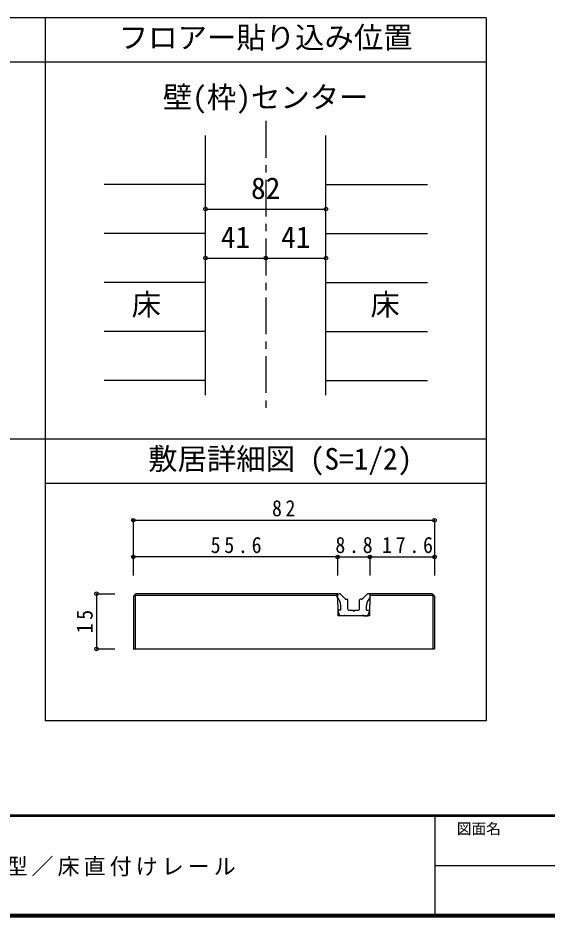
# Model space of a CAD drawing. Units: millimetres at full size, sheet at 1:5, with parts at other scales. Extents: x -973 to 977, y -718 to 696.
# Drawn here: x -282 to 78, y -701 to -90 of the extents above; entities that cross this region are included whole.
import ezdxf
from ezdxf.enums import TextEntityAlignment as Align

# ---------------------------------------------------------------- set-up
doc = ezdxf.new("R2010")
doc.units = ezdxf.units.MM
doc.header["$LTSCALE"] = 5
doc.header["$PDMODE"] = 32
doc.header["$PDSIZE"] = 2.5
doc.linetypes.add('CHAIN1', pattern=[8, 5, -1, 1, -1])
for name, color, linetype in [('0-1_通り芯', 4, 'CHAIN1'), ('0-3_仕上げ', 2, 'Continuous'), ('0-4_枠', 3, 'Continuous'), ('0-A_文字', 7, 'Continuous'), ('0-B_寸法', 7, 'Continuous'), ('1-4_枠', 3, 'Continuous'), ('1-7_金物', 7, 'Continuous'), ('1-B_寸法', 7, 'Continuous'), ('F-1_枠', 6, 'Continuous'), ('F-A_文字', 7, 'Continuous')]:
    doc.layers.add(name, color=color, linetype=linetype)
doc.styles.add('ＭＳ ゴシック', font='')
doc.styles.get('ＭＳ ゴシック').set_extended_font_data('MS Gothic')

msp = doc.modelspace()

# ---------------------------------------------------------------- linework, layer by layer
at = {"layer": '0-1_通り芯'}
msp.add_line((-113.347, -159.5), (-113.347, -356.007), dxfattribs=at)
at = {"layer": '0-3_仕上げ', "color": 4}
for p, q in [((-154.347, -202.801), (-223.347, -202.801)), ((-72.347, -202.801), (-3.347, -202.801)), ((-154.347, -236.103), (-223.347, -236.103)), ((-72.347, -236.103), (-3.347, -236.103)), ((-154.347, -269.404), (-223.347, -269.404)), ((-72.347, -269.404), (-3.347, -269.404)), ((-154.347, -302.706), (-223.347, -302.706)), ((-72.347, -302.706), (-3.347, -302.706)), ((-154.347, -336.007), (-223.347, -336.007)), ((-72.347, -336.007), (-3.347, -336.007))]:
    msp.add_line(p, q, dxfattribs=at)
at = {"layer": '0-4_枠'}
for p, q in [((-154.347, -346.007), (-154.347, -169.5)), ((-72.347, -346.007), (-72.347, -169.5))]:
    msp.add_line(p, q, dxfattribs=at)
at = {"layer": '0-A_文字', "color": 3}
for p, q in [((-263.347, -89.5), (-263.347, -567.5)), ((36.653, -119.5), (-543.347, -119.5)), ((36.653, -376.007), (-543.347, -376.007)), ((36.653, -406.007), (-263.347, -406.007))]:
    msp.add_line(p, q, dxfattribs=at)
for points in [[(36.653, -89.5), (-543.347, -89.5), (-543.347, -376.007)], [(36.653, -89.5), (36.653, -567.5), (-263.347, -567.5)]]:
    msp.add_lwpolyline(points, dxfattribs=at)
at = {"layer": '0-B_寸法', "color": 4}
for p, q in [((-154.347, -219.452), (-72.347, -219.452)), ((-154.347, -252.753), (-72.347, -252.753))]:
    msp.add_line(p, q, dxfattribs=at)
at = {"layer": '0-B_寸法'}
for p in [(-154.347, -219.452), (-72.347, -219.452), (-154.347, -252.753), (-113.347, -252.753), (-72.347, -252.753)]:
    msp.add_point(p, dxfattribs=at)
at = {"layer": '1-4_枠'}
for p, q in [((-201.668, -481.007), (-203.436, -482.775)), ((-203.407, -482.775), (-203.407, -518.507)), ((-202.186, -482.257), (-202.186, -518.507)), ((-64.436, -482.257), (-202.186, -482.257)), ((-64.436, -481.007), (-201.668, -481.007)), ((-42.436, -481.007), (-42.436, -488.507)), ((-0.204, -481.007), (-42.436, -481.007)), ((0.314, -482.257), (-42.436, -482.257)), ((-0.204, -481.007), (1.564, -482.775)), ((0.314, -482.257), (0.314, -518.507)), ((1.564, -482.775), (1.564, -518.507)), ((-42.686, -488.507), (-42.686, -496.007)), ((-42.686, -488.507), (-42.436, -488.507)), ((-42.686, -496.007), (-64.186, -496.007)), ((-203.436, -518.507), (1.564, -518.507))]:
    msp.add_line(p, q, dxfattribs=at)
msp.add_lwpolyline([(-64.436, -481.007), (-64.436, -488.507), (-64.186, -488.507), (-64.186, -496.007)], dxfattribs=at)
at = {"layer": '1-7_金物'}
for p, q in [((-59.28, -484.537), (-62.444, -481.373)), ((-47.591, -484.537), (-44.427, -481.373)), ((-42.186, -481.007), (-43.543, -481.007)), ((-42.186, -483.507), (-42.186, -481.007)), ((-58.75, -484.757), (-57.936, -484.757)), ((-57.436, -491.507), (-57.436, -485.257)), ((-49.436, -491.507), (-49.436, -485.257)), ((-48.121, -484.757), (-48.936, -484.757)), ((-62.186, -492.257), (-63.686, -492.257)), ((-62.186, -492.257), (-62.186, -489.097)), ((-56.686, -492.257), (-54.186, -492.257)), ((-54.186, -492.257), (-53.436, -493.007)), ((-53.436, -493.007), (-52.686, -492.257)), ((-52.686, -492.257), (-50.186, -492.257)), ((-44.686, -492.257), (-44.686, -489.097)), ((-44.686, -492.257), (-43.186, -492.257)), ((-43.936, -496.007), (-42.721, -492.941)), ((-47.686, -496.007), (-59.186, -496.007)), ((-47.186, -495.507), (-47.686, -496.007)), ((-46.686, -496.007), (-47.186, -495.507)), ((-46.686, -496.007), (-43.936, -496.007))]:
    msp.add_line(p, q, dxfattribs=at)
for points in [[(-64.686, -483.507), (-64.686, -481.007), (-63.328, -481.007)], [(-60.186, -496.007), (-62.936, -496.007), (-64.15, -492.941)], [(-60.186, -496.007), (-59.686, -495.507), (-59.186, -496.007)]]:
    msp.add_lwpolyline(points, dxfattribs=at)
for centre, radius, start, end in [((-63.328, -482.257), 1.25, 45, 90), ((-43.543, -482.257), 1.25, 90, 135), ((-69.686, -489.097), 7.5, 0, 48.19), ((-58.75, -484.007), 0.75, 225, 270), ((-57.936, -485.257), 0.5, 0, 90), ((-48.936, -485.257), 0.5, 90, 180), ((-48.121, -484.007), 0.75, 270, 315), ((-37.186, -489.097), 7.5, 131.81, 180), ((-63.686, -492.757), 0.5, 90, 201.616), ((-56.686, -491.507), 0.75, 180, 270), ((-50.186, -491.507), 0.75, 270, 0), ((-43.186, -492.757), 0.5, 338.384, 90)]:
    msp.add_arc(centre, radius, start, end, dxfattribs=at)
at = {"layer": '1-B_寸法', "color": 4}
for p, q in [((-203.436, -431.007), (-203.436, -456.007)), ((-64.436, -456.007), (-203.436, -456.007)), ((-203.436, -456.007), (-203.436, -468.507)), ((-64.436, -456.007), (-42.436, -456.007)), ((-64.436, -456.007), (-64.436, -468.507)), ((-42.436, -456.007), (1.564, -456.007)), ((-42.436, -456.007), (-42.436, -468.507)), ((1.564, -456.007), (1.564, -468.507)), ((-228.436, -481.007), (-215.936, -481.007)), ((-228.436, -481.007), (-228.436, -518.507)), ((-228.436, -518.507), (-215.936, -518.507))]:
    msp.add_line(p, q, dxfattribs=at)
msp.add_lwpolyline([(-203.436, -431.007), (1.564, -431.007), (1.564, -456.007)], dxfattribs=at)
at = {"layer": '1-B_寸法'}
for p in [(-203.436, -431.007), (1.564, -431.007), (-203.436, -456.007), (-64.436, -456.007), (-42.436, -456.007), (1.564, -456.007), (-228.436, -481.007), (-228.436, -518.507)]:
    msp.add_point(p, dxfattribs=at)
at = {"layer": 'F-1_枠'}
for p, q in [((976.653, -631.667), (-973.347, -631.667)), ((976.653, -632.5), (-973.347, -632.5)), ((1.653, -632.5), (1.653, -699.167)), ((1.653, -665.833), (974.986, -665.834)), ((976.653, -699.167), (-973.347, -699.167)), ((976.653, -700), (-973.347, -700)), ((976.653, -700.833), (-973.347, -700.833))]:
    msp.add_line(p, q, dxfattribs=at)

# ---------------------------------------------------------------- texts
at = {"layer": '0-A_文字', "style": 'ＭＳ ゴシック'}
for s, p in [('フロアー貼り込み位置', (-213.347, -114.5)), ('壁(枠)センター', (-183.347, -155.091)), ('床', (-204.597, -296.055)), ('床', (-42.097, -296.055)), ('敷居詳細図 (S=1/2)', (-193.347, -401.007))]:
    msp.add_text(s, height=14.66, dxfattribs=at).set_placement(p, align=Align.BOTTOM_LEFT)
at = {"layer": '0-B_寸法', "style": 'ＭＳ ゴシック'}
for s, p in [('82', (-123.347, -216.952)), ('41', (-143.847, -250.253)), ('41', (-102.847, -250.253))]:
    msp.add_text(s, height=14.66, dxfattribs=at).set_placement(p, align=Align.BOTTOM_LEFT)
at = {"layer": '1-B_寸法', "char_height": 11, "attachment_point": 7, "style": 'ＭＳ ゴシック'}
for s, insert in [('\\T1.36;\\W0.9;82', (-109.061, -428.507)), ('\\T1.38;\\W0.9;55.6', (-150.811, -453.507)), ('\\T1.38;\\W0.9;8.8', (-65.936, -453.507)), ('\\T1.38;\\W0.9;17.6', (-34.179, -453.507))]:
    msp.add_mtext(s, dxfattribs=dict(at, insert=insert))
at = {"layer": '1-B_寸法', "insert": (-230.936, -507.882), "char_height": 11, "attachment_point": 7, "rotation": 90, "style": 'ＭＳ ゴシック'}
msp.add_mtext('\\T1.36;\\W0.9;15', dxfattribs=at)
at = {"layer": 'F-A_文字', "style": 'ＭＳ ゴシック'}
msp.add_text('図面名', height=7.331, dxfattribs=at).set_placement((16.653, -646.667), align=Align.BOTTOM_LEFT)
at = {"layer": 'F-A_文字', "insert": (-847.938, -673.333), "char_height": 11, "attachment_point": 7, "style": 'ＭＳ ゴシック'}
msp.add_mtext('\\T1.18;ドレタス\u3000H24片引き戸（レールタイプ）固定枠90㎜幅\u30003方枠＋敷居N型／床直付けレール', dxfattribs=at)

doc.saveas('drawing.dxf')
